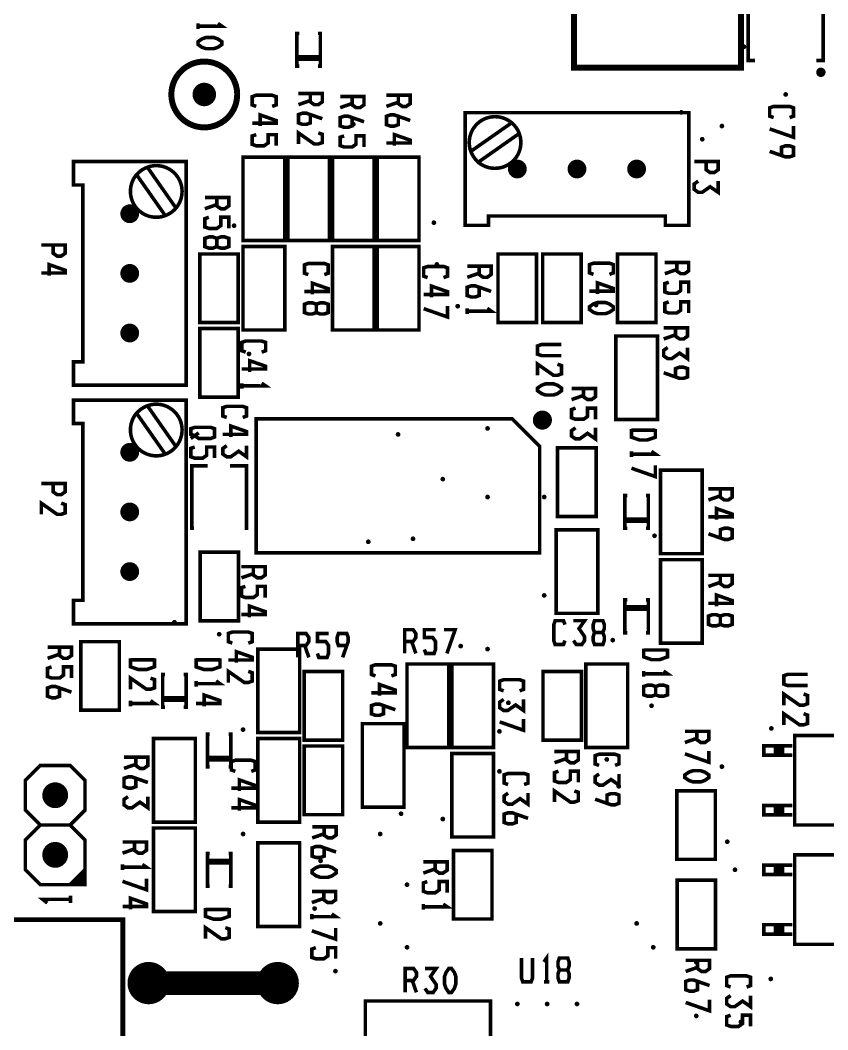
# Model space of a CAD drawing. Extents: x 8 to 205, y 3 to 189.
# Drawn here: x 51.42 to 85.82, y 103.05 to 146.05 of the extents above; entities that cross this region are included whole.
import ezdxf

# ---------------------------------------------------------------- set-up
doc = ezdxf.new("R2010")
doc.units = 0
doc.header["$MEASUREMENT"] = 0
doc.layers.get('0').update_dxf_attribs({"linetype": 'CONTINUOUS'})
doc.layers.add('26-349-0_DRL', color=254, linetype='CONTINUOUS')
doc.layers.add('26-349-0_SST', color=12, linetype='CONTINUOUS')

# ---------------------------------------------------------------- blocks, each defined once
blk = doc.blocks.new('ROUND_29')
at = {"const_width": 0.90043}
blk.add_lwpolyline([(-0.450214, 0, 1), (0.450214, 0, 1)], format="xyb", close=True, dxfattribs=at)
blk = doc.blocks.new('ROUND_93')
at = {"const_width": 0.54991}
blk.add_lwpolyline([(-0.274954, 0, 1), (0.274954, 0, 1)], format="xyb", close=True, dxfattribs=at)
blk = doc.blocks.new('ROUND_95')
at = {"const_width": 0.40005}
blk.add_lwpolyline([(-0.200024, 0, 1), (0.200024, 0, 1)], format="xyb", close=True, dxfattribs=at)
blk = doc.blocks.new('ROUND_96')
at = {"const_width": 0.50038}
blk.add_lwpolyline([(-0.25019, 0, 1), (0.25019, 0, 1)], format="xyb", close=True, dxfattribs=at)
blk = doc.blocks.new('ROUND_98')
at = {"const_width": 0.10033}
blk.add_lwpolyline([(-0.050164, 0, 1), (0.050164, 0, 1)], format="xyb", close=True, dxfattribs=at)
blk = doc.blocks.new('ROUND_101')
at = {"const_width": 0.10033}
blk.add_lwpolyline([(-0.050164, 0, 1), (0.050164, 0, 1)], format="xyb", close=True, dxfattribs=at)
blk = doc.blocks.new('ROUND_102')
at = {"const_width": 0.10033}
blk.add_lwpolyline([(-0.050164, 0, 1), (0.050164, 0, 1)], format="xyb", close=True, dxfattribs=at)

msp = doc.modelspace()

# ---------------------------------------------------------------- linework, layer by layer
at = {"layer": '26-349-0_SST'}
for points, const_width in [([(75.012, 163.588), (75.012, 144.03), (82.124, 144.03), (82.124, 163.588), (75.012, 163.588)], 0.254), ([(82.728, 144.332), (82.429, 144.332), (82.429, 150.332), (82.728, 150.332)], 0.152), ([(85.329, 144.332), (85.629, 144.332), (85.629, 150.332), (85.329, 150.332)], 0.152), ([(58.995, 145.676), (58.995, 145.912)], 0.152), ([(58.995, 145.795), (60.011, 145.795), (59.843, 145.912)], 0.152), ([(58.995, 145.135), (59.165, 145.252), (59.335, 145.313), (59.673, 145.313), (59.843, 145.252), (60.011, 145.135), (60.011, 145.015), (59.843, 144.896), (59.673, 144.838), (59.335, 144.838), (59.165, 144.896), (58.995, 145.015), (58.995, 145.135)], 0.152), ([(63.31, 145.49), (63.208, 145.49), (63.208, 144.093), (63.31, 144.093)], 0.152), ([(64.108, 144.093), (64.209, 144.093), (64.209, 145.49), (64.108, 145.49)], 0.152), ([(63.208, 144.393), (63.208, 144.492), (64.209, 144.492), (64.209, 144.393), (63.208, 144.393)], 0.152), ([(85.649, 143.809), (85.406, 143.809)], 0.152), ([(85.578, 143.946), (85.479, 143.946)], 0.152), ([(85.505, 143.954), (85.505, 143.71)], 0.152), ([(85.642, 143.88), (85.642, 143.781)], 0.152), ([(61.476, 142.379), (61.306, 142.44), (61.306, 142.795), (61.476, 142.854), (62.154, 142.854), (62.322, 142.795), (62.322, 142.44), (62.154, 142.379)], 0.152), ([(63.783, 142.927), (63.783, 142.572), (63.95, 142.453), (64.12, 142.453), (64.291, 142.572), (64.291, 142.927), (63.275, 142.927)], 0.152), ([(65.561, 142.8), (65.561, 142.445), (65.728, 142.326), (65.898, 142.326), (66.069, 142.445), (66.069, 142.8), (65.053, 142.8)], 0.152), ([(67.529, 142.854), (67.529, 142.498), (67.699, 142.379), (67.869, 142.379), (68.037, 142.498), (68.037, 142.854), (67.021, 142.854)], 0.152), ([(63.783, 142.63), (63.275, 142.453)], 0.152), ([(65.561, 142.503), (65.053, 142.326)], 0.152), ([(67.529, 142.557), (67.021, 142.379)], 0.152), ([(83.516, 141.904), (83.346, 141.962), (83.346, 142.318), (83.516, 142.379), (84.194, 142.379), (84.362, 142.318), (84.362, 141.962), (84.194, 141.904)], 0.152), ([(61.646, 141.541), (61.646, 142.016), (62.322, 141.779), (62.322, 141.66), (61.306, 141.66)], 0.152), ([(63.783, 142.031), (63.783, 141.675), (63.612, 141.614), (63.442, 141.614), (63.275, 141.675), (63.275, 142.031), (63.442, 142.089), (63.612, 142.089), (64.291, 141.853)], 0.152), ([(65.561, 141.904), (65.561, 141.548), (65.39, 141.487), (65.22, 141.487), (65.053, 141.548), (65.053, 141.904), (65.22, 141.962), (65.39, 141.962), (66.069, 141.726)], 0.152), ([(67.529, 141.957), (67.529, 141.602), (67.361, 141.541), (67.191, 141.541), (67.021, 141.602), (67.021, 141.957), (67.191, 142.016), (67.361, 142.016), (68.037, 141.779)], 0.152), ([(71.375, 137.713), (71.375, 137.312), (70.374, 137.312), (70.374, 142.112), (79.904, 142.112), (79.904, 137.312), (78.903, 137.312), (78.903, 137.713), (71.375, 137.713)], 0.152), ([(72.355, 141.68), (70.613, 140.461)], 0.152), ([(83.346, 141.421), (84.362, 141.066), (84.362, 141.541)], 0.152), ([(61.476, 141.177), (61.306, 141.119), (61.306, 140.763), (61.476, 140.702), (61.814, 140.702), (61.984, 140.822), (61.984, 141.177), (62.322, 141.177), (62.322, 140.702)], 0.152), ([(63.275, 140.776), (63.275, 141.251), (63.95, 140.776), (64.12, 140.776), (64.291, 140.837), (64.291, 141.193), (64.12, 141.251)], 0.152), ([(65.22, 141.124), (65.053, 141.066), (65.053, 140.71), (65.22, 140.649), (65.561, 140.649), (65.728, 140.768), (65.728, 141.124), (66.069, 141.124), (66.069, 140.649)], 0.152), ([(67.361, 140.702), (67.361, 141.177), (68.037, 140.941), (68.037, 140.822), (67.021, 140.822)], 0.152), ([(70.933, 140.001), (72.675, 141.223)], 0.152), ([(83.854, 140.286), (83.854, 140.641), (84.024, 140.702), (84.194, 140.702), (84.362, 140.641), (84.362, 140.286), (84.194, 140.227), (84.024, 140.227), (83.346, 140.464)], 0.152), ([(62.693, 136.664), (62.693, 140.22), (60.915, 140.22), (60.915, 136.664), (62.693, 136.664)], 0.152), ([(62.82, 140.22), (62.82, 136.664), (64.598, 136.664), (64.598, 140.22), (62.82, 140.22)], 0.152), ([(64.725, 140.22), (64.725, 136.664), (66.503, 136.664), (66.503, 140.22), (64.725, 140.22)], 0.152), ([(68.408, 136.664), (68.408, 140.22), (66.63, 140.22), (66.63, 136.664), (68.408, 136.664)], 0.152), ([(54.09, 139.031), (53.689, 139.031), (53.689, 140.032), (58.489, 140.032), (58.489, 130.502), (53.689, 130.502), (53.689, 131.503), (54.09, 131.503), (54.09, 139.031)], 0.152), ([(58.057, 138.051), (56.838, 139.793)], 0.152), ([(80.643, 140.034), (80.643, 139.679), (80.811, 139.559), (80.981, 139.559), (81.151, 139.679), (81.151, 140.034), (80.135, 140.034)], 0.152), ([(56.378, 139.473), (57.6, 137.731)], 0.152), ([(80.303, 139.196), (80.135, 139.077), (80.135, 138.841), (80.303, 138.721), (80.473, 138.721), (80.811, 138.957), (81.151, 138.721), (81.151, 139.196)], 0.152), ([(59.797, 138.495), (59.797, 138.14), (59.967, 138.02), (60.138, 138.02), (60.305, 138.14), (60.305, 138.495), (59.289, 138.495)], 0.152), ([(59.797, 138.198), (59.289, 138.02)], 0.152), ([(59.459, 137.657), (59.289, 137.599), (59.289, 137.243), (59.459, 137.182), (59.797, 137.182), (59.967, 137.301), (59.967, 137.657), (60.305, 137.657), (60.305, 137.182)], 0.152), ([(59.797, 136.405), (59.967, 136.344), (60.138, 136.344), (60.305, 136.405), (60.305, 136.76), (60.138, 136.819), (59.967, 136.819), (59.797, 136.76), (59.797, 136.405), (59.63, 136.344), (59.459, 136.344), (59.289, 136.405), (59.289, 136.76), (59.459, 136.819), (59.63, 136.819), (59.797, 136.76)], 0.152), ([(52.83, 136.478), (52.83, 136.123), (52.998, 136.003), (53.168, 136.003), (53.338, 136.123), (53.338, 136.478), (52.322, 136.478)], 0.152), ([(60.915, 136.41), (60.915, 132.854), (62.693, 132.854), (62.693, 136.41), (60.915, 136.41)], 0.152), ([(64.725, 136.41), (64.725, 132.854), (66.503, 132.854), (66.503, 136.41), (64.725, 136.41)], 0.152), ([(66.63, 136.41), (66.63, 132.854), (68.408, 132.854), (68.408, 136.41), (66.63, 136.41)], 0.152), ([(59.073, 136.092), (59.073, 133.171), (60.712, 133.171), (60.712, 136.092), (59.073, 136.092)], 0.152), ([(71.773, 136.092), (71.773, 133.171), (73.412, 133.171), (73.412, 136.092), (71.773, 136.092)], 0.152), ([(73.678, 136.092), (73.678, 133.171), (75.317, 133.171), (75.317, 136.092), (73.678, 136.092)], 0.152), ([(78.504, 133.171), (78.504, 136.092), (76.866, 136.092), (76.866, 133.171), (78.504, 133.171)], 0.152), ([(52.66, 135.165), (52.66, 135.64), (53.338, 135.401), (53.338, 135.285), (52.322, 135.285)], 0.152), ([(63.696, 135.214), (63.529, 135.274), (63.529, 135.63), (63.696, 135.688), (64.374, 135.688), (64.545, 135.63), (64.545, 135.274), (64.374, 135.214)], 0.152), ([(68.776, 135.087), (68.609, 135.147), (68.609, 135.503), (68.776, 135.561), (69.454, 135.561), (69.625, 135.503), (69.625, 135.147), (69.454, 135.087)], 0.152), ([(70.973, 135.574), (70.973, 135.219), (71.143, 135.099), (71.314, 135.099), (71.481, 135.219), (71.481, 135.574), (70.465, 135.574)], 0.152), ([(75.842, 135.226), (75.672, 135.287), (75.672, 135.643), (75.842, 135.701), (76.521, 135.701), (76.688, 135.643), (76.688, 135.287), (76.521, 135.226)], 0.152), ([(79.388, 135.729), (79.388, 135.374), (79.556, 135.254), (79.726, 135.254), (79.896, 135.374), (79.896, 135.729), (78.88, 135.729)], 0.152), ([(79.388, 135.432), (78.88, 135.254)], 0.152), ([(70.973, 135.277), (70.465, 135.099)], 0.152), ([(63.866, 134.375), (63.866, 134.85), (64.545, 134.614), (64.545, 134.495), (63.529, 134.495)], 0.152), ([(68.946, 134.248), (68.946, 134.723), (69.625, 134.487), (69.625, 134.368), (68.609, 134.368)], 0.152), ([(70.973, 134.678), (70.973, 134.322), (70.806, 134.261), (70.635, 134.261), (70.465, 134.322), (70.465, 134.678), (70.635, 134.736), (70.806, 134.736), (71.481, 134.5)], 0.152), ([(76.013, 134.388), (76.013, 134.863), (76.688, 134.627), (76.688, 134.507), (75.672, 134.507)], 0.152), ([(79.048, 134.891), (78.88, 134.833), (78.88, 134.477), (79.048, 134.416), (79.388, 134.416), (79.556, 134.535), (79.556, 134.891), (79.896, 134.891), (79.896, 134.416)], 0.152), ([(64.037, 133.598), (64.204, 133.537), (64.374, 133.537), (64.545, 133.598), (64.545, 133.954), (64.374, 134.012), (64.204, 134.012), (64.037, 133.954), (64.037, 133.598), (63.866, 133.537), (63.696, 133.537), (63.529, 133.598), (63.529, 133.954), (63.696, 134.012), (63.866, 134.012), (64.037, 133.954)], 0.152), ([(68.609, 133.766), (69.625, 133.41), (69.625, 133.885)], 0.152), ([(70.465, 133.542), (70.465, 133.778)], 0.152), ([(70.465, 133.662), (71.481, 133.662), (71.314, 133.778)], 0.152), ([(75.672, 133.847), (75.842, 133.966), (76.013, 134.025), (76.35, 134.025), (76.521, 133.966), (76.688, 133.847), (76.688, 133.728), (76.521, 133.611), (76.35, 133.55), (76.013, 133.55), (75.842, 133.611), (75.672, 133.728), (75.672, 133.847)], 0.152), ([(79.048, 134.053), (78.88, 133.994), (78.88, 133.639), (79.048, 133.578), (79.388, 133.578), (79.556, 133.697), (79.556, 134.053), (79.896, 134.053), (79.896, 133.578)], 0.152), ([(59.073, 132.917), (59.073, 129.996), (60.712, 129.996), (60.712, 132.917), (59.073, 132.917)], 0.152), ([(79.34, 132.948), (79.34, 132.592), (79.51, 132.473), (79.68, 132.473), (79.848, 132.592), (79.848, 132.948), (78.832, 132.948)], 0.152), ([(61.029, 131.912), (60.862, 131.972), (60.862, 132.328), (61.029, 132.386), (61.707, 132.386), (61.878, 132.328), (61.878, 131.972), (61.707, 131.912)], 0.152), ([(78.568, 129.044), (78.568, 132.6), (76.79, 132.6), (76.79, 129.044), (78.568, 129.044)], 0.152), ([(79.34, 132.651), (78.832, 132.473)], 0.152), ([(74.478, 131.764), (73.633, 131.764), (73.462, 131.823), (73.462, 132.178), (73.633, 132.239), (74.478, 132.239)], 0.152), ([(79.002, 132.11), (78.832, 131.99), (78.832, 131.754), (79.002, 131.635), (79.172, 131.635), (79.51, 131.873), (79.848, 131.635), (79.848, 132.11)], 0.152), ([(61.199, 131.073), (61.199, 131.548), (61.878, 131.312), (61.878, 131.193), (60.862, 131.193)], 0.152), ([(73.462, 130.926), (73.462, 131.401), (74.141, 130.926), (74.308, 130.926), (74.478, 130.984), (74.478, 131.34), (74.308, 131.401)], 0.152), ([(79.34, 130.857), (79.34, 131.213), (79.51, 131.271), (79.68, 131.271), (79.848, 131.213), (79.848, 130.857), (79.68, 130.796), (79.51, 130.796), (78.832, 131.035)], 0.152), ([(60.862, 130.354), (60.862, 130.591)], 0.152), ([(60.862, 130.474), (61.878, 130.474), (61.707, 130.591)], 0.152), ([(73.462, 130.385), (73.633, 130.502), (73.8, 130.563), (74.141, 130.563), (74.308, 130.502), (74.478, 130.385), (74.478, 130.266), (74.308, 130.146), (74.141, 130.088), (73.8, 130.088), (73.633, 130.146), (73.462, 130.266), (73.462, 130.385)], 0.152), ([(75.418, 130.367), (75.418, 130.012), (75.588, 129.892), (75.759, 129.892), (75.926, 130.012), (75.926, 130.367), (74.91, 130.367)], 0.152), ([(54.09, 128.871), (53.689, 128.871), (53.689, 129.872), (58.489, 129.872), (58.489, 120.342), (53.689, 120.342), (53.689, 121.343), (54.09, 121.343), (54.09, 128.871)], 0.152), ([(75.418, 130.07), (74.91, 129.892)], 0.152), ([(58.057, 127.891), (56.838, 129.633)], 0.152), ([(60.221, 129.13), (60.051, 129.191), (60.051, 129.547), (60.221, 129.605), (60.9, 129.605), (61.067, 129.547), (61.067, 129.191), (60.9, 129.13)], 0.152), ([(75.08, 129.529), (74.91, 129.471), (74.91, 129.115), (75.08, 129.054), (75.418, 129.054), (75.588, 129.173), (75.588, 129.529), (75.926, 129.529), (75.926, 129.054)], 0.152), ([(56.378, 129.313), (57.6, 127.571)], 0.152), ([(73.551, 123.367), (61.474, 123.367), (61.474, 129.069), (72.383, 129.069), (73.551, 127.901), (73.551, 123.367)], 0.152), ([(73.993, 129.064), (73.338, 129.064)], 0.152), ([(73.983, 128.927), (73.348, 128.927)], 0.152), ([(73.94, 129.201), (73.391, 129.201)], 0.152), ([(73.437, 129.257), (73.437, 128.78)], 0.152), ([(73.574, 129.336), (73.574, 128.701)], 0.152), ([(73.747, 129.338), (73.584, 129.338)], 0.152), ([(73.711, 129.346), (73.711, 128.691)], 0.152), ([(73.849, 129.293), (73.849, 128.744)], 0.152), ([(73.986, 129.1), (73.986, 128.937)], 0.152), ([(58.857, 128.711), (58.687, 128.653), (58.687, 128.414), (58.857, 128.356), (59.028, 128.236), (59.536, 128.236), (59.703, 128.297), (59.703, 128.653), (59.536, 128.711), (58.857, 128.711)], 0.152), ([(60.392, 128.292), (60.392, 128.767), (61.067, 128.531), (61.067, 128.411), (60.051, 128.411)], 0.152), ([(73.904, 128.79), (73.427, 128.79)], 0.152), ([(75.08, 128.691), (74.91, 128.571), (74.91, 128.335), (75.08, 128.216), (75.251, 128.216), (75.588, 128.455), (75.926, 128.216), (75.926, 128.691)], 0.152), ([(77.46, 128.645), (77.46, 128.289), (77.801, 128.173), (78.139, 128.173), (78.476, 128.289), (78.476, 128.645)], 0.152), ([(77.46, 128.587), (78.476, 128.587)], 0.152), ([(59.028, 128.475), (58.687, 128.236)], 0.152), ([(58.857, 127.873), (58.687, 127.814), (58.687, 127.459), (58.857, 127.398), (59.195, 127.398), (59.365, 127.517), (59.365, 127.873), (59.703, 127.873), (59.703, 127.398)], 0.152), ([(60.221, 127.929), (60.051, 127.809), (60.051, 127.573), (60.221, 127.454), (60.392, 127.454), (60.729, 127.693), (61.067, 127.454), (61.067, 127.929)], 0.152), ([(74.313, 127.837), (74.313, 124.916), (75.952, 124.916), (75.952, 127.837), (74.313, 127.837)], 0.152), ([(77.46, 127.451), (77.46, 127.69)], 0.152), ([(77.46, 127.571), (78.476, 127.571), (78.309, 127.69)], 0.152), ([(59.411, 127.073), (58.73, 127.073), (58.73, 124.411), (58.832, 124.411)], 0.152), ([(60.356, 127.073), (61.067, 127.073), (61.067, 124.411), (60.986, 124.411)], 0.152), ([(77.46, 126.969), (78.476, 126.613), (78.476, 127.088)], 0.152), ([(80.473, 123.329), (80.473, 126.885), (78.695, 126.885), (78.695, 123.329), (80.473, 123.329)], 0.152), ([(52.83, 126.318), (52.83, 125.963), (52.998, 125.843), (53.168, 125.843), (53.338, 125.963), (53.338, 126.318), (52.322, 126.318)], 0.152), ([(81.245, 126.09), (81.245, 125.734), (81.415, 125.615), (81.585, 125.615), (81.753, 125.734), (81.753, 126.09), (80.737, 126.09)], 0.152), ([(52.322, 125.005), (52.322, 125.48), (52.998, 125.005), (53.168, 125.005), (53.338, 125.064), (53.338, 125.419), (53.168, 125.48)], 0.152), ([(77.28, 125.805), (77.178, 125.805), (77.178, 124.408), (77.28, 124.408)], 0.152), ([(78.078, 124.408), (78.179, 124.408), (78.179, 125.805), (78.078, 125.805)], 0.152), ([(81.245, 125.793), (80.737, 125.615)], 0.152), ([(81.077, 124.777), (81.077, 125.252), (81.753, 125.015), (81.753, 124.896), (80.737, 124.896)], 0.152), ([(77.178, 124.708), (77.178, 124.807), (78.179, 124.807), (78.179, 124.708), (77.178, 124.708)], 0.152), ([(76.028, 120.789), (76.028, 124.345), (74.25, 124.345), (74.25, 120.789), (76.028, 120.789)], 0.152), ([(81.245, 123.999), (81.245, 124.355), (81.415, 124.413), (81.585, 124.413), (81.753, 124.355), (81.753, 123.999), (81.585, 123.938), (81.415, 123.938), (80.737, 124.177)], 0.152), ([(60.724, 120.471), (60.724, 123.392), (59.086, 123.392), (59.086, 120.471), (60.724, 120.471)], 0.152), ([(80.473, 119.519), (80.473, 123.075), (78.695, 123.075), (78.695, 119.519), (80.473, 119.519)], 0.152), ([(61.354, 122.775), (61.354, 122.42), (61.522, 122.3), (61.692, 122.3), (61.862, 122.42), (61.862, 122.775), (60.846, 122.775)], 0.152), ([(61.354, 122.478), (60.846, 122.3)], 0.152), ([(81.245, 122.407), (81.245, 122.051), (81.415, 121.932), (81.585, 121.932), (81.753, 122.051), (81.753, 122.407), (80.737, 122.407)], 0.152), ([(81.245, 122.11), (80.737, 121.932)], 0.152), ([(61.014, 121.937), (60.846, 121.879), (60.846, 121.523), (61.014, 121.462), (61.354, 121.462), (61.522, 121.581), (61.522, 121.937), (61.862, 121.937), (61.862, 121.462)], 0.152), ([(77.28, 121.36), (77.178, 121.36), (77.178, 119.963), (77.28, 119.963)], 0.152), ([(78.078, 119.963), (78.179, 119.963), (78.179, 121.36), (78.078, 121.36)], 0.152), ([(81.077, 121.094), (81.077, 121.569), (81.753, 121.332), (81.753, 121.213), (80.737, 121.213)], 0.152), ([(61.184, 120.624), (61.184, 121.099), (61.862, 120.863), (61.862, 120.743), (60.846, 120.743)], 0.152), ([(78.179, 121.061), (78.179, 120.962), (77.178, 120.962), (77.178, 121.061), (78.179, 121.061)], 0.152), ([(74.626, 119.631), (74.565, 119.46), (74.209, 119.46), (74.151, 119.631), (74.151, 120.306), (74.209, 120.476), (74.565, 120.476), (74.626, 120.306)], 0.152), ([(74.989, 119.631), (75.108, 119.46), (75.345, 119.46), (75.464, 119.631), (75.464, 119.798), (75.225, 120.139), (75.464, 120.476), (74.989, 120.476)], 0.152), ([(76.241, 119.968), (76.302, 120.139), (76.302, 120.306), (76.241, 120.476), (75.886, 120.476), (75.827, 120.306), (75.827, 120.139), (75.886, 119.968), (76.241, 119.968), (76.302, 119.798), (76.302, 119.631), (76.241, 119.46), (75.886, 119.46), (75.827, 119.631), (75.827, 119.798), (75.886, 119.968)], 0.152), ([(81.245, 120.316), (81.415, 120.255), (81.585, 120.255), (81.753, 120.316), (81.753, 120.672), (81.585, 120.73), (81.415, 120.73), (81.245, 120.672), (81.245, 120.316), (81.077, 120.255), (80.907, 120.255), (80.737, 120.316), (80.737, 120.672), (80.907, 120.73), (81.077, 120.73), (81.245, 120.672)], 0.152), ([(60.46, 119.519), (60.29, 119.58), (60.29, 119.935), (60.46, 119.994), (61.138, 119.994), (61.306, 119.935), (61.306, 119.58), (61.138, 119.519)], 0.152), ([(63.244, 119.42), (63.6, 119.42), (63.719, 119.59), (63.719, 119.758), (63.6, 119.928), (63.244, 119.928), (63.244, 118.912)], 0.152), ([(64.082, 119.082), (64.141, 118.912), (64.496, 118.912), (64.557, 119.082), (64.557, 119.42), (64.438, 119.59), (64.082, 119.59), (64.082, 119.928), (64.557, 119.928)], 0.152), ([(65.334, 119.42), (64.979, 119.42), (64.92, 119.59), (64.92, 119.758), (64.979, 119.928), (65.334, 119.928), (65.395, 119.758), (65.395, 119.59), (65.157, 118.912)], 0.152), ([(67.801, 119.587), (68.156, 119.587), (68.276, 119.758), (68.276, 119.925), (68.156, 120.095), (67.801, 120.095), (67.801, 119.079)], 0.152), ([(68.639, 119.25), (68.697, 119.079), (69.053, 119.079), (69.114, 119.25), (69.114, 119.587), (68.995, 119.758), (68.639, 119.758), (68.639, 120.095), (69.114, 120.095)], 0.152), ([(69.597, 119.079), (69.952, 120.095), (69.477, 120.095)], 0.152), ([(55.644, 116.661), (55.644, 119.582), (54.006, 119.582), (54.006, 116.661), (55.644, 116.661)], 0.152), ([(68.098, 119.587), (68.276, 119.079)], 0.152), ([(53.099, 119.346), (53.099, 118.991), (53.267, 118.871), (53.437, 118.871), (53.607, 118.991), (53.607, 119.346), (52.591, 119.346)], 0.152), ([(53.099, 119.049), (52.591, 118.871)], 0.152), ([(60.63, 118.681), (60.63, 119.156), (61.306, 118.919), (61.306, 118.8), (60.29, 118.8)], 0.152), ([(63.328, 115.709), (63.328, 119.265), (61.55, 119.265), (61.55, 115.709), (63.328, 115.709)], 0.152), ([(63.541, 119.42), (63.719, 118.912)], 0.152), ([(77.981, 119.29), (77.981, 118.935), (78.319, 118.815), (78.657, 118.815), (78.997, 118.935), (78.997, 119.29)], 0.152), ([(77.981, 119.229), (78.997, 119.229)], 0.152), ([(56.124, 118.866), (56.124, 118.51), (56.465, 118.394), (56.803, 118.394), (57.14, 118.51), (57.14, 118.866)], 0.152), ([(56.124, 118.808), (57.14, 118.808)], 0.152), ([(58.918, 118.866), (58.918, 118.51), (59.259, 118.394), (59.597, 118.394), (59.934, 118.51), (59.934, 118.866)], 0.152), ([(58.918, 118.808), (59.934, 118.808)], 0.152), ([(69.678, 115.074), (69.678, 118.63), (67.9, 118.63), (67.9, 115.074), (69.678, 115.074)], 0.152), ([(71.583, 115.074), (71.583, 118.63), (69.805, 118.63), (69.805, 115.074), (71.583, 115.074)], 0.152), ([(77.298, 115.074), (77.298, 118.63), (75.52, 118.63), (75.52, 115.074), (77.298, 115.074)], 0.152), ([(52.759, 118.508), (52.591, 118.45), (52.591, 118.094), (52.759, 118.033), (53.099, 118.033), (53.267, 118.152), (53.267, 118.508), (53.607, 118.508), (53.607, 118.033)], 0.152), ([(57.595, 118.185), (57.493, 118.185), (57.493, 116.788), (57.595, 116.788)], 0.152), ([(58.393, 116.788), (58.494, 116.788), (58.494, 118.185), (58.393, 118.185)], 0.152), ([(60.29, 117.842), (60.29, 118.317), (60.968, 117.842), (61.138, 117.842), (61.306, 117.903), (61.306, 118.259), (61.138, 118.317)], 0.152), ([(63.518, 118.312), (63.518, 115.391), (65.157, 115.391), (65.157, 118.312), (63.518, 118.312)], 0.152), ([(66.556, 118.122), (66.386, 118.183), (66.386, 118.538), (66.556, 118.597), (67.234, 118.597), (67.402, 118.538), (67.402, 118.183), (67.234, 118.122)], 0.152), ([(75.329, 115.391), (75.329, 118.312), (73.691, 118.312), (73.691, 115.391), (75.329, 115.391)], 0.152), ([(77.981, 118.096), (77.981, 118.333)], 0.152), ([(77.981, 118.213), (78.997, 118.213), (78.827, 118.333)], 0.152), ([(84.961, 117.715), (84.113, 117.715), (83.945, 117.774), (83.945, 118.129), (84.113, 118.19), (84.961, 118.19)], 0.152), ([(56.124, 117.555), (56.124, 118.028), (56.803, 117.555), (56.973, 117.555), (57.14, 117.614), (57.14, 117.969), (56.973, 118.028)], 0.152), ([(58.918, 117.672), (58.918, 117.911)], 0.152), ([(58.918, 117.792), (59.934, 117.792), (59.767, 117.911)], 0.152), ([(66.726, 117.284), (66.726, 117.759), (67.402, 117.522), (67.402, 117.403), (66.386, 117.403)], 0.152), ([(72.017, 117.487), (71.847, 117.548), (71.847, 117.903), (72.017, 117.962), (72.695, 117.962), (72.863, 117.903), (72.863, 117.548), (72.695, 117.487)], 0.152), ([(53.099, 117.611), (53.099, 117.256), (52.929, 117.195), (52.759, 117.195), (52.591, 117.256), (52.591, 117.611), (52.759, 117.67), (52.929, 117.67), (53.607, 117.434)], 0.152), ([(59.259, 116.834), (59.259, 117.309), (59.934, 117.073), (59.934, 116.953), (58.918, 116.953)], 0.152), ([(78.489, 117.317), (78.657, 117.258), (78.827, 117.258), (78.997, 117.317), (78.997, 117.672), (78.827, 117.731), (78.657, 117.731), (78.489, 117.672), (78.489, 117.317), (78.319, 117.258), (78.149, 117.258), (77.981, 117.317), (77.981, 117.672), (78.149, 117.731), (78.319, 117.731), (78.489, 117.672)], 0.152), ([(83.945, 116.877), (83.945, 117.352), (84.621, 116.877), (84.791, 116.877), (84.961, 116.936), (84.961, 117.291), (84.791, 117.352)], 0.152), ([(56.124, 116.834), (56.124, 117.073)], 0.152), ([(56.124, 116.953), (57.14, 116.953), (56.973, 117.073)], 0.152), ([(57.493, 117.088), (57.493, 117.187), (58.494, 117.187), (58.494, 117.088), (57.493, 117.088)], 0.152), ([(66.894, 116.862), (66.894, 116.506), (66.726, 116.445), (66.556, 116.445), (66.386, 116.506), (66.386, 116.862), (66.556, 116.92), (66.726, 116.92), (67.402, 116.684)], 0.152), ([(72.017, 117.124), (71.847, 117.004), (71.847, 116.768), (72.017, 116.649), (72.187, 116.649), (72.525, 116.887), (72.863, 116.649), (72.863, 117.124)], 0.152), ([(83.945, 116.039), (83.945, 116.514), (84.621, 116.039), (84.791, 116.039), (84.961, 116.097), (84.961, 116.453), (84.791, 116.514)], 0.152), ([(67.773, 112.534), (67.773, 116.09), (65.995, 116.09), (65.995, 112.534), (67.773, 112.534)], 0.152), ([(71.847, 116.166), (72.863, 115.81), (72.863, 116.285)], 0.152), ([(59.5, 115.645), (59.398, 115.645), (59.398, 114.248), (59.5, 114.248)], 0.152), ([(60.298, 114.248), (60.399, 114.248), (60.399, 115.645), (60.298, 115.645)], 0.152), ([(80.244, 115.762), (80.244, 115.407), (80.414, 115.287), (80.585, 115.287), (80.752, 115.407), (80.752, 115.762), (79.736, 115.762)], 0.152), ([(58.883, 111.899), (58.883, 115.455), (57.105, 115.455), (57.105, 111.899), (58.883, 111.899)], 0.152), ([(63.328, 111.899), (63.328, 115.455), (61.55, 115.455), (61.55, 111.899), (63.328, 111.899)], 0.152), ([(80.244, 115.465), (79.736, 115.287)], 0.152), ([(92.03, 111.772), (84.41, 111.772), (84.41, 115.582), (92.03, 115.582), (92.03, 111.772)], 0.152), ([(63.518, 115.137), (63.518, 112.216), (65.157, 112.216), (65.157, 115.137), (63.518, 115.137)], 0.152), ([(69.805, 114.82), (69.805, 111.264), (71.583, 111.264), (71.583, 114.82), (69.805, 114.82)], 0.152), ([(74.689, 114.901), (74.689, 114.546), (74.857, 114.426), (75.027, 114.426), (75.197, 114.546), (75.197, 114.901), (74.181, 114.901)], 0.152), ([(76.081, 114.312), (75.911, 114.373), (75.911, 114.728), (76.081, 114.787), (76.759, 114.787), (76.927, 114.728), (76.927, 114.373), (76.759, 114.312)], 0.152), ([(79.736, 114.805), (80.752, 114.449), (80.752, 114.924)], 0.152), ([(84.318, 114.746), (83.897, 114.746), (83.747, 114.746), (83.595, 114.746), (83.094, 114.746), (83.094, 115.148), (83.595, 115.148), (83.747, 115.148), (83.897, 115.148), (84.318, 115.148)], 0.152), ([(83.595, 115.148), (83.595, 114.746)], 0.152), ([(83.747, 115.148), (83.747, 114.746)], 0.152), ([(83.897, 115.148), (83.897, 114.746)], 0.152), ([(52.279, 111.772), (51.644, 112.407), (51.644, 113.677), (52.279, 114.312), (53.549, 114.312), (54.184, 113.677), (54.184, 112.407), (53.549, 111.772), (52.279, 111.772)], 0.152), ([(56.353, 114.66), (56.353, 114.304), (56.523, 114.185), (56.693, 114.185), (56.861, 114.304), (56.861, 114.66), (55.845, 114.66)], 0.152), ([(56.353, 114.363), (55.845, 114.185)], 0.152), ([(59.398, 114.548), (59.398, 114.647), (60.399, 114.647), (60.399, 114.548), (59.398, 114.548)], 0.152), ([(60.587, 114.058), (60.417, 114.119), (60.417, 114.474), (60.587, 114.533), (61.265, 114.533), (61.433, 114.474), (61.433, 114.119), (61.265, 114.058)], 0.152), ([(74.689, 114.604), (74.181, 114.426)], 0.152), ([(72.205, 113.497), (72.038, 113.557), (72.038, 113.913), (72.205, 113.971), (72.883, 113.971), (73.054, 113.913), (73.054, 113.557), (72.883, 113.497)], 0.152), ([(74.349, 114.063), (74.181, 114.005), (74.181, 113.649), (74.349, 113.588), (74.689, 113.588), (74.857, 113.707), (74.857, 114.063), (75.197, 114.063), (75.197, 113.588)], 0.152), ([(76.081, 113.949), (75.911, 113.829), (75.911, 113.593), (76.081, 113.474), (76.251, 113.474), (76.589, 113.712), (76.927, 113.474), (76.927, 113.949)], 0.152), ([(79.736, 113.908), (79.906, 114.027), (80.077, 114.086), (80.414, 114.086), (80.585, 114.027), (80.752, 113.908), (80.752, 113.789), (80.585, 113.672), (80.414, 113.611), (80.077, 113.611), (79.906, 113.672), (79.736, 113.789), (79.736, 113.908)], 0.152), ([(56.353, 113.763), (56.353, 113.408), (56.185, 113.347), (56.015, 113.347), (55.845, 113.408), (55.845, 113.763), (56.015, 113.822), (56.185, 113.822), (56.861, 113.585)], 0.152), ([(60.757, 113.22), (60.757, 113.695), (61.433, 113.458), (61.433, 113.339), (60.417, 113.339)], 0.152), ([(72.205, 113.133), (72.038, 113.014), (72.038, 112.778), (72.205, 112.658), (72.375, 112.658), (72.713, 112.897), (73.054, 112.658), (73.054, 113.133)], 0.152), ([(74.181, 112.75), (74.181, 113.225), (74.857, 112.75), (75.027, 112.75), (75.197, 112.811), (75.197, 113.166), (75.027, 113.225)], 0.152), ([(76.419, 112.696), (76.419, 113.052), (76.589, 113.11), (76.759, 113.11), (76.927, 113.052), (76.927, 112.696), (76.759, 112.635), (76.589, 112.635), (75.911, 112.874)], 0.152), ([(79.393, 113.232), (79.393, 110.311), (81.032, 110.311), (81.032, 113.232), (79.393, 113.232)], 0.152), ([(56.015, 112.983), (55.845, 112.864), (55.845, 112.628), (56.015, 112.508), (56.185, 112.508), (56.523, 112.747), (56.861, 112.508), (56.861, 112.983)], 0.152), ([(60.757, 112.381), (60.757, 112.856), (61.433, 112.62), (61.433, 112.501), (60.417, 112.501)], 0.152), ([(84.318, 112.206), (83.897, 112.206), (83.747, 112.206), (83.595, 112.206), (83.094, 112.206), (83.094, 112.608), (83.595, 112.608), (83.747, 112.608), (83.897, 112.608), (84.318, 112.608)], 0.152), ([(83.595, 112.608), (83.595, 112.206)], 0.152), ([(83.747, 112.608), (83.747, 112.206)], 0.152), ([(83.897, 112.608), (83.897, 112.206)], 0.152), ([(72.546, 112.237), (72.546, 111.881), (72.375, 111.82), (72.205, 111.82), (72.038, 111.881), (72.038, 112.237), (72.205, 112.295), (72.375, 112.295), (73.054, 112.059)], 0.152), ([(52.279, 109.232), (54.184, 109.232), (54.184, 111.137), (53.549, 111.772), (52.279, 111.772), (51.644, 111.137), (51.644, 109.867), (52.279, 109.232)], 0.152), ([(57.105, 111.645), (57.105, 108.089), (58.883, 108.089), (58.883, 111.645), (57.105, 111.645)], 0.152), ([(64.369, 111.698), (64.369, 111.343), (64.539, 111.223), (64.71, 111.223), (64.877, 111.343), (64.877, 111.698), (63.861, 111.698)], 0.152), ([(64.369, 111.401), (63.861, 111.223)], 0.152), ([(56.29, 111.05), (56.29, 110.695), (56.457, 110.576), (56.627, 110.576), (56.798, 110.695), (56.798, 111.05), (55.782, 111.05)], 0.152), ([(63.328, 107.454), (63.328, 111.01), (61.55, 111.01), (61.55, 107.454), (63.328, 107.454)], 0.152), ([(56.29, 110.753), (55.782, 110.576)], 0.152), ([(59.5, 110.565), (59.398, 110.565), (59.398, 109.168), (59.5, 109.168)], 0.152), ([(60.298, 109.168), (60.399, 109.168), (60.399, 110.565), (60.298, 110.565)], 0.152), ([(64.369, 110.802), (64.369, 110.446), (64.202, 110.385), (64.031, 110.385), (63.861, 110.446), (63.861, 110.802), (64.031, 110.86), (64.202, 110.86), (64.877, 110.624)], 0.152), ([(71.519, 107.771), (71.519, 110.692), (69.881, 110.692), (69.881, 107.771), (71.519, 107.771)], 0.152), ([(92.03, 106.692), (84.41, 106.692), (84.41, 110.502), (92.03, 110.502), (92.03, 106.692)], 0.152), ([(55.782, 109.857), (55.782, 110.093)], 0.152), ([(55.782, 109.976), (56.798, 109.976), (56.627, 110.093)], 0.152), ([(60.399, 110.266), (60.399, 110.167), (59.398, 110.167), (59.398, 110.266), (60.399, 110.266)], 0.152), ([(63.861, 109.844), (64.031, 109.963), (64.202, 110.022), (64.539, 110.022), (64.71, 109.963), (64.877, 109.844), (64.877, 109.725), (64.71, 109.608), (64.539, 109.547), (64.202, 109.547), (64.031, 109.608), (63.861, 109.725), (63.861, 109.844)], 0.152), ([(69.101, 110.202), (69.101, 109.847), (69.269, 109.727), (69.439, 109.727), (69.609, 109.847), (69.609, 110.202), (68.593, 110.202)], 0.152), ([(84.318, 109.666), (83.897, 109.666), (83.747, 109.666), (83.595, 109.666), (83.094, 109.666), (83.094, 110.068), (83.595, 110.068), (83.747, 110.068), (83.897, 110.068), (84.318, 110.068)], 0.152), ([(83.595, 110.068), (83.595, 109.666)], 0.152), ([(83.747, 110.068), (83.747, 109.666)], 0.152), ([(83.897, 110.068), (83.897, 109.666)], 0.152), ([(54.184, 109.867), (53.549, 109.232)], 0.152), ([(53.925, 109.608), (53.925, 109.232)], 0.152), ([(54.184, 109.608), (53.925, 109.608)], 0.152), ([(54.062, 109.745), (54.062, 109.232)], 0.152), ([(54.184, 109.745), (54.062, 109.745)], 0.152), ([(54.184, 109.867), (54.184, 109.232)], 0.152), ([(69.101, 109.905), (68.593, 109.727)], 0.152), ([(54.184, 109.232), (53.549, 109.232)], 0.152), ([(53.65, 109.333), (53.65, 109.232)], 0.152), ([(54.184, 109.333), (53.65, 109.333)], 0.152), ([(53.788, 109.471), (53.788, 109.232)], 0.152), ([(54.184, 109.471), (53.788, 109.471)], 0.152), ([(55.782, 109.374), (56.798, 109.018), (56.798, 109.493)], 0.152), ([(68.761, 109.364), (68.593, 109.306), (68.593, 108.95), (68.761, 108.889), (69.101, 108.889), (69.269, 109.008), (69.269, 109.364), (69.609, 109.364), (69.609, 108.889)], 0.152), ([(81.044, 106.501), (81.044, 109.422), (79.406, 109.422), (79.406, 106.501), (81.044, 106.501)], 0.152), ([(53.564, 108.77), (53.564, 108.452)], 0.152), ([(64.354, 108.945), (64.354, 108.589), (64.524, 108.47), (64.694, 108.47), (64.862, 108.589), (64.862, 108.945), (63.846, 108.945)], 0.152), ([(53.564, 108.61), (52.378, 108.61), (52.576, 108.452)], 0.152), ([(56.119, 108.18), (56.119, 108.655), (56.798, 108.417), (56.798, 108.3), (55.782, 108.3)], 0.152), ([(64.354, 108.648), (63.846, 108.47)], 0.152), ([(68.593, 108.17), (68.593, 108.406)], 0.152), ([(68.593, 108.29), (69.609, 108.29), (69.439, 108.406)], 0.152), ([(59.312, 108.241), (59.312, 107.886), (59.65, 107.766), (59.988, 107.766), (60.328, 107.886), (60.328, 108.241)], 0.152), ([(59.312, 108.18), (60.328, 108.18)], 0.152), ([(63.846, 107.751), (63.846, 107.987)], 0.152), ([(63.846, 107.87), (64.862, 107.87), (64.694, 107.987)], 0.152), ([(42.995, 107.342), (42.995, 85.541), (55.794, 85.541), (55.794, 107.741), (42.995, 107.741), (42.995, 107.342)], 0.201), ([(59.312, 106.928), (59.312, 107.403), (59.988, 106.928), (60.158, 106.928), (60.328, 106.986), (60.328, 107.342), (60.158, 107.403)], 0.152), ([(84.318, 107.126), (83.897, 107.126), (83.747, 107.126), (83.595, 107.126), (83.094, 107.126), (83.094, 107.528), (83.595, 107.528), (83.747, 107.528), (83.897, 107.528), (84.318, 107.528)], 0.152), ([(83.595, 107.528), (83.595, 107.126)], 0.152), ([(83.747, 107.528), (83.747, 107.126)], 0.152), ([(83.897, 107.528), (83.897, 107.126)], 0.152), ([(63.846, 107.268), (64.862, 106.913), (64.862, 107.388)], 0.152), ([(64.016, 106.55), (63.846, 106.489), (63.846, 106.133), (64.016, 106.075), (64.354, 106.075), (64.524, 106.194), (64.524, 106.55), (64.862, 106.55), (64.862, 106.075)], 0.152), ([(73.846, 105.092), (73.846, 106.108), (73.729, 105.94)], 0.152), ([(73.247, 106.108), (73.247, 105.262), (73.186, 105.092), (72.83, 105.092), (72.772, 105.262), (72.772, 106.108)], 0.152), ([(74.745, 105.6), (74.804, 105.77), (74.804, 105.94), (74.745, 106.108), (74.39, 106.108), (74.329, 105.94), (74.329, 105.77), (74.39, 105.6), (74.745, 105.6), (74.804, 105.432), (74.804, 105.262), (74.745, 105.092), (74.39, 105.092), (74.329, 105.262), (74.329, 105.432), (74.39, 105.6)], 0.152), ([(80.277, 106.011), (80.277, 105.656), (80.445, 105.536), (80.615, 105.536), (80.785, 105.656), (80.785, 106.011), (79.769, 106.011)], 0.152), ([(80.277, 105.714), (79.769, 105.536)], 0.152), ([(56.193, 105.041), (62.393, 105.041)], 1.001), ([(67.824, 105.153), (68.179, 105.153), (68.299, 105.323), (68.299, 105.493), (68.179, 105.661), (67.824, 105.661), (67.824, 104.645)], 0.152), ([(68.662, 104.815), (68.781, 104.645), (69.017, 104.645), (69.137, 104.815), (69.137, 104.985), (68.901, 105.323), (69.137, 105.661), (68.662, 105.661)], 0.152), ([(69.678, 104.645), (69.561, 104.815), (69.5, 104.985), (69.5, 105.323), (69.561, 105.493), (69.678, 105.661), (69.797, 105.661), (69.917, 105.493), (69.975, 105.323), (69.975, 104.985), (69.917, 104.815), (69.797, 104.645), (69.678, 104.645)], 0.152), ([(81.684, 104.873), (81.514, 104.934), (81.514, 105.29), (81.684, 105.348), (82.363, 105.348), (82.53, 105.29), (82.53, 104.934), (82.363, 104.873)], 0.152), ([(68.121, 105.153), (68.299, 104.645)], 0.152), ([(73.965, 105.092), (73.729, 105.092)], 0.152), ([(80.277, 105.115), (80.277, 104.759), (80.107, 104.698), (79.937, 104.698), (79.769, 104.759), (79.769, 105.115), (79.937, 105.173), (80.107, 105.173), (80.785, 104.937)], 0.152), ([(81.684, 104.51), (81.514, 104.391), (81.514, 104.154), (81.684, 104.035), (81.855, 104.035), (82.192, 104.274), (82.53, 104.035), (82.53, 104.51)], 0.152), ([(71.456, 104.279), (71.456, 101.485), (66.122, 101.485), (66.122, 104.279), (71.456, 104.279)], 0.152), ([(79.769, 104.215), (80.785, 103.86), (80.785, 104.335)], 0.152), ([(81.684, 103.672), (81.514, 103.613), (81.514, 103.258), (81.684, 103.197), (82.022, 103.197), (82.192, 103.316), (82.192, 103.672), (82.53, 103.672), (82.53, 103.197)], 0.152)]:
    msp.add_lwpolyline(points, dxfattribs=dict(at, const_width=const_width))
for points, const_width in [([(59.264, 144.289, 0.414214), (57.862, 142.887)], 0.254), ([(60.666, 142.887, 0.414214), (59.264, 144.289)], 0.254), ([(85.527, 143.956, 0.414214), (85.403, 143.832)], 0.152), ([(85.403, 143.832, 0.414214), (85.527, 143.707)], 0.152), ([(85.652, 143.832, 0.414214), (85.527, 143.956)], 0.152), ([(85.527, 143.707, 0.414214), (85.652, 143.832)], 0.152), ([(57.862, 142.887, 0.414214), (59.264, 141.485)], 0.254), ([(59.264, 141.485, 0.414214), (60.666, 142.887)], 0.254), ([(71.649, 141.942, 0.414214), (70.549, 140.842)], 0.152), ([(72.36, 141.68, 0.17774), (71.649, 141.941)], 0.152), ([(72.68, 141.223, 0.129029), (72.36, 141.68)], 0.152), ([(72.749, 140.842, 0.088707), (72.681, 141.223)], 0.152), ([(70.549, 140.842, 0.088707), (70.617, 140.461)], 0.152), ([(71.649, 139.742, 0.414214), (72.749, 140.842)], 0.152), ([(70.618, 140.461, 0.129408), (70.939, 140.003)], 0.152), ([(56.838, 139.788, 0.129408), (56.38, 139.467)], 0.152), ([(57.219, 139.857, 0.088707), (56.838, 139.788)], 0.152), ([(58.319, 138.757, 0.414214), (57.219, 139.857)], 0.152), ([(70.933, 140.001, 0.177356), (71.644, 139.741)], 0.152), ([(56.378, 139.473, 0.177356), (56.118, 138.762)], 0.152), ([(56.119, 138.757, 0.414214), (57.219, 137.657)], 0.152), ([(58.057, 138.046, 0.17774), (58.318, 138.757)], 0.152), ([(57.6, 137.726, 0.129028), (58.057, 138.046)], 0.152), ([(57.219, 137.657, 0.088707), (57.6, 137.725)], 0.152), ([(56.838, 129.628, 0.129408), (56.38, 129.307)], 0.152), ([(57.219, 129.697, 0.088707), (56.838, 129.628)], 0.152), ([(58.319, 128.597, 0.414214), (57.219, 129.697)], 0.152), ([(56.378, 129.313, 0.177356), (56.118, 128.602)], 0.152), ([(73.666, 129.349, 0.414214), (73.335, 129.018)], 0.152), ([(73.335, 129.018, 0.414214), (73.666, 128.688)], 0.152), ([(73.996, 129.018, 0.414214), (73.666, 129.349)], 0.152), ([(73.666, 128.688, 0.414214), (73.996, 129.018)], 0.152), ([(56.119, 128.597, 0.414214), (57.219, 127.497)], 0.152), ([(58.057, 127.886, 0.17774), (58.318, 128.597)], 0.152), ([(57.6, 127.566, 0.129028), (58.057, 127.886)], 0.152), ([(57.219, 127.497, 0.088707), (57.6, 127.565)], 0.152)]:
    msp.add_lwpolyline(points, format="xyb", dxfattribs=dict(at, const_width=const_width))

# ---------------------------------------------------------------- block references
at = {"layer": '26-349-0_DRL'}
for name, p in [('ROUND_102', (82.251, 144.919)), ('ROUND_96', (59.264, 142.887)), ('ROUND_102', (84.029, 142.887)), ('ROUND_102', (79.584, 142.125)), ('ROUND_102', (65.614, 141.617)), ('ROUND_102', (81.311, 141.541)), ('ROUND_102', (80.473, 140.982)), ('ROUND_95', (72.599, 139.712)), ('ROUND_95', (75.139, 139.712)), ('ROUND_95', (77.679, 139.712)), ('ROUND_95', (56.089, 137.807)), ('ROUND_101', (60.534, 137.299)), ('ROUND_102', (69.043, 137.426)), ('ROUND_95', (56.089, 135.267)), ('ROUND_102', (69.17, 135.648)), ('ROUND_102', (70.059, 133.87)), ('ROUND_102', (75.952, 133.921)), ('ROUND_95', (56.089, 132.727)), ('ROUND_102', (61.169, 131.838)), ('ROUND_102', (71.329, 128.663)), ('ROUND_102', (67.519, 128.409)), ('ROUND_95', (56.089, 127.647)), ('ROUND_102', (69.424, 126.504)), ('ROUND_102', (71.329, 125.742)), ('ROUND_102', (73.742, 125.742)), ('ROUND_95', (56.089, 125.107)), ('ROUND_102', (66.249, 123.837)), ('ROUND_102', (68.154, 123.964)), ('ROUND_102', (78.441, 124.091)), ('ROUND_95', (56.089, 122.567)), ('ROUND_102', (73.742, 121.551)), ('ROUND_102', (57.994, 120.408)), ('ROUND_102', (59.899, 119.9)), ('ROUND_102', (76.663, 119.646)), ('ROUND_102', (70.186, 119.392)), ('ROUND_102', (71.329, 119.265)), ('ROUND_102', (72.218, 116.979)), ('ROUND_102', (78.314, 116.852)), ('ROUND_102', (60.915, 115.836)), ('ROUND_102', (71.837, 115.76)), ('ROUND_102', (83.419, 115.887)), ('ROUND_102', (76.409, 114.566)), ('ROUND_102', (71.837, 114.058)), ('ROUND_102', (81.311, 114.261)), ('ROUND_93', (52.914, 113.042)), ('ROUND_102', (76.917, 113.423)), ('ROUND_102', (67.646, 112.254)), ('ROUND_102', (69.424, 112.026)), ('ROUND_102', (60.915, 111.391)), ('ROUND_102', (66.757, 111.391)), ('ROUND_93', (52.914, 110.502)), ('ROUND_102', (81.54, 111.061)), ('ROUND_102', (64.217, 110.248)), ('ROUND_102', (81.87, 109.867)), ('ROUND_102', (67.9, 109.232)), ('ROUND_102', (63.963, 108.216)), ('ROUND_102', (66.757, 107.581)), ('ROUND_102', (77.679, 107.581)), ('ROUND_102', (67.9, 106.565)), ('ROUND_102', (78.39, 106.565)), ('ROUND_29', (56.894, 105.041)), ('ROUND_29', (62.393, 105.041)), ('ROUND_102', (80.219, 105.93)), ('ROUND_102', (64.852, 105.549)), ('ROUND_102', (83.394, 105.219)), ('ROUND_98', (72.599, 104.152)), ('ROUND_98', (73.869, 104.152)), ('ROUND_98', (75.139, 104.152)), ('ROUND_102', (80.219, 103.644)), ('ROUND_102', (82.124, 103.39))]:
    msp.add_blockref(name, p, dxfattribs=at)

doc.saveas('drawing.dxf')
